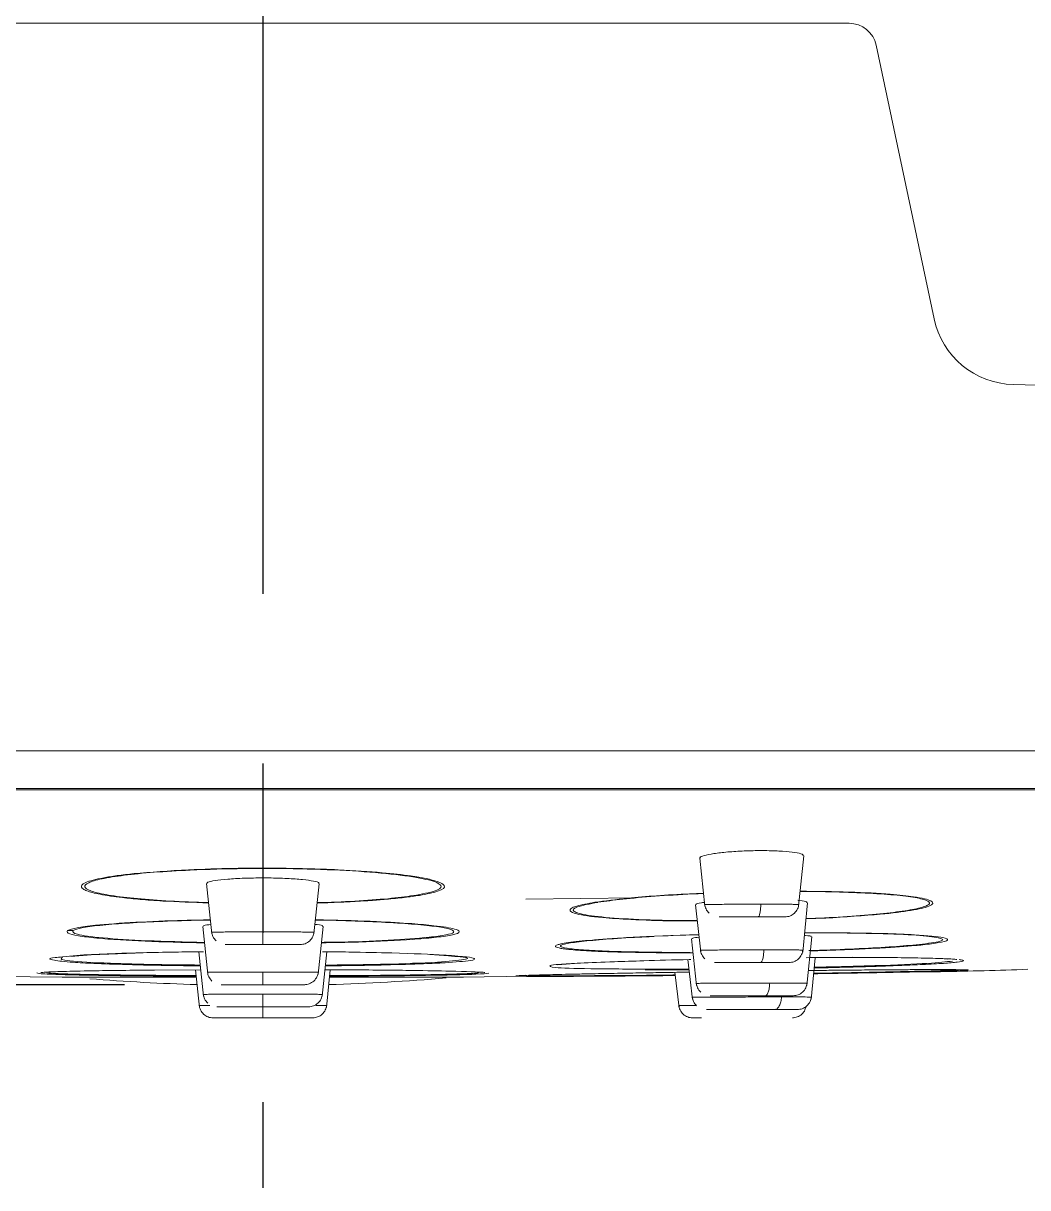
# Model space of a CAD drawing. Extents: x 2239 to 2659, y -1043 to -449.
# Drawn here: x 2490.21 to 2497.47, y -606.22 to -597.8 of the extents above; entities that cross this region are included whole.
import ezdxf

# ---------------------------------------------------------------- set-up
doc = ezdxf.new("R2010")
doc.units = 0
doc.header["$LTSCALE"] = 7
doc.header["$MEASUREMENT"] = 0
doc.linetypes.add('CENTER', pattern=[2, 1.25, -0.25, 0.25, -0.25])
doc.layers.get('0').update_dxf_attribs({"color": 2, "linetype": 'CONTINUOUS'})
doc.layers.add('CL', color=1, linetype='CENTER')
doc.layers.add('D', color=2, linetype='CONTINUOUS')

msp = doc.modelspace()

# ---------------------------------------------------------------- linework, layer by layer
at = {"color": 7, "linetype": 'Continuous', "lineweight": 15}
for p, q in [((2496.7973, -599.9367), (2496.379, -597.9595)), ((2491.9455, -603.0609), (2469.876, -603.0609)), ((2514.0149, -603.0609), (2491.9455, -603.0609)), ((2495.8184, -604.1837), (2495.8555, -603.8199)), ((2495.1034, -603.8371), (2495.141, -604.1837)), ((2491.5385, -604.0205), (2491.5767, -604.3839)), ((2492.3142, -604.3839), (2492.3524, -604.0207)), ((2493.8455, -604.1336), (2494.642, -604.1241)), ((2495.0728, -604.1742), (2495.1101, -604.5151)), ((2495.8474, -604.5151), (2495.8833, -604.1587)), ((2491.5105, -604.3292), (2491.5468, -604.6751)), ((2492.3442, -604.6751), (2492.3805, -604.3294)), ((2494.7189, -604.4038), (2494.8947, -604.3956)), ((2494.7388, -604.4042), (2494.772, -604.4026)), ((2494.842, -604.3994), (2494.9104, -604.3961)), ((2494.8947, -604.3956), (2495.0963, -604.3889)), ((2494.9104, -604.3961), (2495.0965, -604.3903)), ((2495.8775, -604.7566), (2495.9125, -604.4049)), ((2495.8905, -604.3767), (2495.8907, -604.3761)), ((2495.0431, -604.4193), (2495.0805, -604.7566)), ((2490.497, -604.5501), (2490.6513, -604.5361)), ((2490.5578, -604.5482), (2490.705, -604.5344)), ((2490.705, -604.5344), (2491.0224, -604.5224)), ((2491.4829, -604.5133), (2491.5168, -604.8351)), ((2492.3742, -604.8351), (2492.4081, -604.5132)), ((2493.1525, -604.5331), (2493.2865, -604.5435)), ((2495.018, -604.5695), (2495.0508, -604.857)), ((2495.872, -604.556), (2496.2455, -604.5543)), ((2495.8976, -604.5549), (2496.2104, -604.5528)), ((2495.9079, -604.857), (2495.9369, -604.5557)), ((2490.4753, -604.6563), (2490.4266, -604.6589)), ((2491.1621, -604.645), (2491.4966, -604.6429)), ((2491.4581, -604.6432), (2491.4868, -604.9161)), ((2492.4042, -604.9161), (2492.4329, -604.6431)), ((2493.4643, -604.6589), (2493.5015, -604.661)), ((2493.5041, -604.6645), (2493.4933, -604.6601)), ((2494.0769, -604.6086), (2494.1985, -604.5976)), ((2494.9232, -604.6616), (2494.9541, -604.9181)), ((2489.9721, -604.6911), (2490.4952, -604.6962)), ((2493.3801, -604.6961), (2493.8715, -604.6905)), ((2493.8547, -604.6834), (2493.845, -604.6831)), ((2495.8711, -604.9181), (2495.872, -604.9079))]:
    msp.add_line(p, q, dxfattribs=at)
at = {"color": 8, "linetype": 'Continuous', "lineweight": 15}
for p, q in [((2513.796, -603.3337), (2470.095, -603.3337)), ((2513.7679, -603.3423), (2470.1231, -603.3423)), ((2496.0141, -604.2699), (2495.8715, -604.2758)), ((2496.0043, -604.2681), (2495.8718, -604.2733)), ((2495.0257, -604.637), (2494.7449, -604.6386)), ((2490.4952, -604.6973), (2491.4638, -604.6973)), ((2492.4272, -604.6973), (2493.3958, -604.6973))]:
    msp.add_line(p, q, dxfattribs=at)
at = {"color": 7, "linetype": 'Continuous', "lineweight": 15}
for centre, radius, start, end in [((2496.1834, -598.0009), 0.2, 11.94418, 90), ((2497.3843, -599.8125), 0.6, 191.94418, 268.55247), ((2491.9455, -815.0441), 214.7003, 84.103541, 88.552467), ((2491.4363, -603.8099), 0.1139, 256.10666, 261.55788), ((2493.098, -603.6756), 0.4302, 264.45178, 267.40334), ((2494.3602, -603.7274), 0.4283, 267.90221, 270.86335), ((2496.0278, -604.1678), 0.103, 256.80445, 262.39106), ((2490.5421, -603.7736), 0.5853, 269.20339, 272.98779), ((2493.1941, -603.9505), 0.46, 264.09499, 268.52595), ((2494.906, -604.2941), 0.1021, 263.66831, 272.51483), ((2496.7026, -604.0246), 0.4395, 265.44882, 269.78357), ((2490.6644, -604.1069), 0.4294, 268.24722, 275.41683), ((2493.268, -604.1519), 0.4405, 262.03058, 269.28944), ((2491.9455, -588.8576), 15.9, 265.48896, 268.28411), ((2491.9455, -588.8576), 15.9, 271.71589, 274.78019), ((2493.352, -604.2361), 0.4434, 262.04363, 269.87513)]:
    msp.add_arc(centre, radius, start, end, dxfattribs=at)
for points, knots in [([(2496.1834, -597.8009), (2496.1696, -597.8009), (2496.1413, -597.8009), (2495.9055, -597.8009), (2495.5145, -597.8009), (2494.9634, -597.8009), (2494.3967, -597.8009), (2493.8983, -597.8009), (2493.3889, -597.8009), (2492.7363, -597.8009), (2491.9455, -597.8009), (2491.1546, -597.8009), (2490.3648, -597.8009), (2489.6052, -597.8009), (2488.9275, -597.8009), (2488.4673, -597.8009), (2488.176, -597.8009), (2487.9451, -597.8009), (2487.7495, -597.8009), (2487.7213, -597.8009), (2487.7076, -597.8009)], [0, 0, 0, 0, 0.058248, 0.119986, 0.18429, 0.249959, 0.315627, 0.347817, 0.380014, 0.441752, 0.5, 0.558249, 0.619986, 0.68429, 0.749959, 0.815628, 0.847817, 0.880014, 0.941752, 1, 1, 1, 1]), ([(2469.7873, -603.0609), (2469.8046, -603.0609), (2469.8398, -603.0609), (2470.1309, -603.0609), (2470.6135, -603.0609), (2471.3149, -603.0609), (2472.2345, -603.0609), (2473.3711, -603.0609), (2474.7149, -603.0609), (2476.2493, -603.0609), (2477.9512, -603.0609), (2479.7924, -603.0609), (2481.7406, -603.0609), (2483.7618, -603.0609), (2485.8217, -603.0609), (2487.8875, -603.0609), (2489.9294, -603.0609), (2491.9455, -603.0609), (2493.9616, -603.0609), (2496.0035, -603.0609), (2498.0693, -603.0609), (2500.1292, -603.0609), (2502.1504, -603.0609), (2504.0986, -603.0609), (2505.9397, -603.0609), (2507.6417, -603.0609), (2509.1761, -603.0609), (2510.5199, -603.0609), (2511.6565, -603.0609), (2512.5761, -603.0609), (2513.2775, -603.0609), (2513.7601, -603.0609), (2514.0512, -603.0609), (2514.0864, -603.0609), (2514.1037, -603.0609)], [0, 0, 0, 0, 0.028642, 0.058248, 0.088734, 0.119994, 0.151901, 0.184313, 0.217069, 0.25, 0.282931, 0.315687, 0.348099, 0.380006, 0.411266, 0.441752, 0.471358, 0.5, 0.528642, 0.558248, 0.588734, 0.619994, 0.651901, 0.684313, 0.717069, 0.75, 0.782931, 0.815687, 0.848099, 0.880006, 0.911266, 0.941752, 0.971358, 1, 1, 1, 1]), ([(2495.852, -603.8195), (2495.8512, -603.8155), (2495.8493, -603.8064), (2495.7955, -603.7944), (2495.707, -603.7853), (2495.6177, -603.782), (2495.5235, -603.7814), (2495.4244, -603.7834), (2495.3028, -603.791), (2495.1999, -603.8027), (2495.1313, -603.8171), (2495.0997, -603.8291), (2495.1062, -603.8353), (2495.1077, -603.8366)], [0, 0, 0, 0, 0.0858344, 0.1931059, 0.2999418, 0.4061855, 0.4392136, 0.5449607, 0.6506969, 0.7567323, 0.8633429, 0.970477, 1, 1, 1, 1]), ([(2491.409, -603.9204), (2491.5148, -603.9164), (2491.713, -603.9089), (2492.0875, -603.907), (2492.4688, -603.917), (2492.7997, -603.9389), (2493.0532, -603.9676), (2493.2097, -604), (2493.2734, -604.0385), (2493.2389, -604.0738), (2493.1275, -604.0957), (2493.0785, -604.1053)], [0, 0, 0, 0, 0.101751, 0.190417, 0.336025, 0.450593, 0.542657, 0.676773, 0.769434, 0.898517, 1, 1, 1, 1]), ([(2491.4196, -603.9225), (2491.5484, -603.9179), (2491.8056, -603.9086), (2492.2203, -603.9116), (2492.6026, -603.9269), (2492.9221, -603.9535), (2493.1443, -603.9887), (2493.2469, -604.0281), (2493.2297, -604.0685), (2493.1142, -604.092), (2493.0564, -604.1037)], [0, 0, 0, 0, 0.125144, 0.250038, 0.374995, 0.499906, 0.624904, 0.749949, 0.875022, 1, 1, 1, 1]), ([(2492.3471, -604.0202), (2492.3487, -604.0185), (2492.3546, -604.0124), (2492.3168, -604.0019), (2492.2379, -603.9906), (2492.123, -603.9825), (2492.0194, -603.9796), (2491.9143, -603.9789), (2491.8086, -603.9807), (2491.6868, -603.9874), (2491.5955, -603.9977), (2491.543, -604.0092), (2491.5433, -604.0169), (2491.5434, -604.02)], [0, 0, 0, 0, 0.039114, 0.146298, 0.253437, 0.360306, 0.466799, 0.499978, 0.606156, 0.712324, 0.818675, 0.925386, 1, 1, 1, 1]), ([(2495.1328, -604.1559), (2495.1269, -604.1566), (2495.0932, -604.1609), (2495.0719, -604.1673), (2495.0769, -604.1722), (2495.0783, -604.1736)], [0, 0, 0, 0, 0.133494, 0.753613, 1, 1, 1, 1]), ([(2495.8782, -604.1581), (2495.8782, -604.1558), (2495.8784, -604.1498), (2495.8505, -604.1437), (2495.8163, -604.1413), (2495.8126, -604.1411)], [0, 0, 0, 0, 0.368531, 0.932084, 1, 1, 1, 1]), ([(2495.1394, -604.1688), (2495.1415, -604.1808), (2495.1459, -604.2058), (2495.1628, -604.2248), (2495.1716, -604.2346)], [0, 0, 0, 0, 0.481971, 1, 1, 1, 1]), ([(2495.5448, -604.1696), (2495.5443, -604.1814), (2495.5434, -604.2058), (2495.5389, -604.2362), (2495.5327, -604.257), (2495.528, -604.2596), (2495.5257, -604.2609)], [0, 0, 0, 0, 0.241137, 0.499943, 0.758784, 1, 1, 1, 1]), ([(2495.7878, -604.2346), (2495.7773, -604.2424), (2495.7569, -604.2576), (2495.7316, -604.2598), (2495.7194, -604.2609)], [0, 0, 0, 0, 0.517965, 1, 1, 1, 1]), ([(2495.7878, -604.2346), (2495.7966, -604.2248), (2495.8134, -604.2058), (2495.8178, -604.1808), (2495.8199, -604.1688)], [0, 0, 0, 0, 0.518052, 1, 1, 1, 1]), ([(2491.5695, -604.3153), (2491.5495, -604.3177), (2491.5138, -604.3219), (2491.5152, -604.3266), (2491.5158, -604.3287)], [0, 0, 0, 0, 0.561395, 1, 1, 1, 1]), ([(2492.3749, -604.3288), (2492.3764, -604.3277), (2492.3821, -604.3237), (2492.3611, -604.3189), (2492.3267, -604.316), (2492.3214, -604.3156)], [0, 0, 0, 0, 0.23378, 0.883489, 1, 1, 1, 1]), ([(2495.2436, -604.2609), (2495.2436, -604.2609), (2495.2434, -604.2609), (2495.2768, -604.2609), (2495.3412, -604.2609), (2495.4314, -604.2609), (2495.4943, -604.2609), (2495.5257, -604.2609)], [0, 0, 0, 0, 0.005911, 0.254796, 0.503523, 0.752641, 1, 1, 1, 1]), ([(2495.5257, -604.2609), (2495.5558, -604.2609), (2495.6161, -604.2609), (2495.6837, -604.2609), (2495.7232, -604.2609), (2495.7183, -604.2609), (2495.7158, -604.2609)], [0, 0, 0, 0, 0.248602, 0.499297, 0.749573, 1, 1, 1, 1]), ([(2491.5752, -604.3688), (2491.5773, -604.3808), (2491.5817, -604.4058), (2491.5985, -604.4248), (2491.6073, -604.4346)], [0, 0, 0, 0, 0.481971, 1, 1, 1, 1]), ([(2491.9455, -604.3696), (2491.9455, -604.3814), (2491.9455, -604.4058), (2491.9455, -604.4362), (2491.9455, -604.457), (2491.9455, -604.4596), (2491.9455, -604.4609)], [0, 0, 0, 0, 0.241279, 0.500066, 0.758802, 1, 1, 1, 1]), ([(2492.2837, -604.4346), (2492.2924, -604.4248), (2492.3093, -604.4058), (2492.3137, -604.3808), (2492.3158, -604.3688)], [0, 0, 0, 0, 0.518029, 1, 1, 1, 1]), ([(2495.0984, -604.4078), (2495.0796, -604.4099), (2495.0459, -604.4136), (2495.0478, -604.4172), (2495.0486, -604.4187)], [0, 0, 0, 0, 0.55805, 1, 1, 1, 1]), ([(2495.9067, -604.405), (2495.9082, -604.404), (2495.9134, -604.4007), (2495.8939, -604.3973), (2495.8621, -604.3957), (2495.8594, -604.3956)], [0, 0, 0, 0, 0.256205, 0.937166, 1, 1, 1, 1]), ([(2495.8613, -604.3767), (2495.9724, -604.376), (2496.086, -604.3753), (2496.1733, -604.3774), (2496.1754, -604.3775)], [0, 0, 0, 0, 0.976725, 1, 1, 1, 1]), ([(2495.8614, -604.3762), (2495.9354, -604.3755), (2496.0563, -604.3743), (2496.1528, -604.3763), (2496.1903, -604.3771)], [0, 0, 0, 0, 0.612711, 1, 1, 1, 1]), ([(2491.6754, -604.4609), (2491.6752, -604.4609), (2491.6681, -604.4609), (2491.6921, -604.4609), (2491.7486, -604.4609), (2491.8398, -604.4609), (2491.9103, -604.4609), (2491.9455, -604.4609)], [0, 0, 0, 0, 0.005925, 0.254848, 0.503619, 0.752764, 1, 1, 1, 1]), ([(2491.9455, -604.4609), (2491.9806, -604.4609), (2492.0511, -604.4609), (2492.1424, -604.4609), (2492.1986, -604.4609), (2492.2231, -604.4609), (2492.2161, -604.4609), (2492.2161, -604.4609)], [0, 0, 0, 0, 0.248388, 0.498989, 0.749167, 0.999503, 1, 1, 1, 1]), ([(2492.2837, -604.4346), (2492.2731, -604.4425), (2492.2528, -604.4576), (2492.2275, -604.4598), (2492.2153, -604.4609)], [0, 0, 0, 0, 0.5179646, 1, 1, 1, 1]), ([(2490.6513, -604.5361), (2490.7236, -604.5326), (2490.8998, -604.5241), (2491.209, -604.516), (2491.446, -604.5137), (2491.5157, -604.513)], [0, 0, 0, 0, 0.329689, 0.802936, 1, 1, 1, 1]), ([(2492.3754, -604.5128), (2492.4402, -604.5134), (2492.6212, -604.5153), (2492.9416, -604.5227), (2493.2263, -604.5333), (2493.3248, -604.5424), (2493.3549, -604.5452)], [0, 0, 0, 0, 0.145751, 0.406735, 0.818528, 1, 1, 1, 1]), ([(2494.0195, -604.6124), (2494.0362, -604.6097), (2494.0694, -604.6042), (2494.247, -604.5948), (2494.4541, -604.5859), (2494.7231, -604.5772), (2494.912, -604.5714), (2495.035, -604.5691), (2495.0389, -604.569)], [0, 0, 0, 0, 0.189558, 0.375928, 0.601246, 0.76549, 0.99274, 1, 1, 1, 1]), ([(2495.1084, -604.4988), (2495.1105, -604.5108), (2495.1148, -604.5358), (2495.1317, -604.5548), (2495.1405, -604.5646)], [0, 0, 0, 0, 0.481971, 1, 1, 1, 1]), ([(2495.5667, -604.4996), (2495.5661, -604.5114), (2495.565, -604.5358), (2495.5594, -604.5662), (2495.5517, -604.587), (2495.5459, -604.5896), (2495.543, -604.5909)], [0, 0, 0, 0, 0.241139, 0.49994, 0.758772, 1, 1, 1, 1]), ([(2495.8169, -604.5646), (2495.8063, -604.5725), (2495.7859, -604.5876), (2495.7607, -604.5898), (2495.7485, -604.5909)], [0, 0, 0, 0, 0.518045, 1, 1, 1, 1]), ([(2495.8169, -604.5646), (2495.8256, -604.5548), (2495.8425, -604.5358), (2495.8469, -604.5108), (2495.849, -604.4988)], [0, 0, 0, 0, 0.518029, 1, 1, 1, 1]), ([(2496.2455, -604.5543), (2496.2396, -604.5545), (2496.2279, -604.5551), (2496.2162, -604.5536), (2496.2104, -604.5528)], [0, 0, 0, 0, 0.500016, 1, 1, 1, 1]), ([(2496.2455, -604.5543), (2496.296, -604.5543), (2496.3977, -604.5545), (2496.5261, -604.5554), (2496.6359, -604.5568), (2496.7279, -604.5585), (2496.809, -604.5606), (2496.8772, -604.5631), (2496.9301, -604.5657), (2496.9516, -604.5676), (2496.9611, -604.5685)], [0, 0, 0, 0, 0.146195, 0.294271, 0.415027, 0.53609, 0.659769, 0.782218, 0.904211, 1, 1, 1, 1]), ([(2496.6716, -604.5576), (2496.7767, -604.5598), (2496.8854, -604.5621), (2496.8951, -604.5664), (2496.8954, -604.5666)], [0, 0, 0, 0, 0.966771, 1, 1, 1, 1]), ([(2490.3398, -604.6635), (2490.3488, -604.6624), (2490.3712, -604.6595), (2490.4982, -604.655), (2490.7385, -604.6495), (2491.0012, -604.6467), (2491.1621, -604.645)], [0, 0, 0, 0, 0.152577, 0.377252, 0.618868, 1, 1, 1, 1]), ([(2490.3977, -604.6601), (2490.3978, -604.6601), (2490.399, -604.6593), (2490.4166, -604.6586), (2490.4322, -604.6579)], [0, 0, 0, 0, 0.109071, 1, 1, 1, 1]), ([(2491.5451, -604.6588), (2491.5472, -604.6708), (2491.5516, -604.6958), (2491.5685, -604.7148), (2491.5772, -604.7246)], [0, 0, 0, 0, 0.481971, 1, 1, 1, 1]), ([(2491.9455, -604.6596), (2491.9455, -604.6714), (2491.9455, -604.6958), (2491.9455, -604.7262), (2491.9455, -604.747), (2491.9455, -604.7496), (2491.9455, -604.7509)], [0, 0, 0, 0, 0.241138, 0.499943, 0.758774, 1, 1, 1, 1]), ([(2492.3137, -604.7246), (2492.3225, -604.7148), (2492.3394, -604.6958), (2492.3438, -604.6708), (2492.3459, -604.6588)], [0, 0, 0, 0, 0.518029, 1, 1, 1, 1]), ([(2492.3944, -604.6429), (2492.4618, -604.6432), (2492.6939, -604.6442), (2493.0172, -604.6476), (2493.3512, -604.6536), (2493.5307, -604.6592), (2493.5478, -604.6628), (2493.5509, -604.6635)], [0, 0, 0, 0, 0.112268, 0.386537, 0.606483, 0.930285, 1, 1, 1, 1]), ([(2493.7794, -604.6885), (2493.7768, -604.6883), (2493.7681, -604.6877), (2493.7848, -604.6862), (2493.8226, -604.6844), (2493.8765, -604.6825), (2493.9435, -604.6805), (2494.0184, -604.6786), (2494.1067, -604.6765), (2494.2086, -604.6743), (2494.3407, -604.6716), (2494.5003, -604.6687), (2494.6775, -604.6656), (2494.8499, -604.6627), (2494.9675, -604.6609), (2495.0284, -604.66)], [0, 0, 0, 0, 0.042788, 0.140768, 0.220676, 0.304897, 0.370856, 0.439942, 0.506987, 0.576449, 0.648963, 0.750504, 0.84119, 0.91789, 1, 1, 1, 1]), ([(2494.7449, -604.6386), (2494.7391, -604.64), (2494.7275, -604.6429), (2494.7158, -604.6437), (2494.71, -604.6441)], [0, 0, 0, 0, 0.499974, 1, 1, 1, 1]), ([(2495.2112, -604.5909), (2495.2099, -604.5909), (2495.2071, -604.5909), (2495.2555, -604.5909), (2495.3347, -604.5909), (2495.4373, -604.5909), (2495.5079, -604.5909), (2495.543, -604.5909)], [0, 0, 0, 0, 0.200289, 0.400546, 0.600671, 0.801106, 1, 1, 1, 1]), ([(2495.543, -604.5909), (2495.5761, -604.5909), (2495.6425, -604.5909), (2495.7176, -604.5909), (2495.7366, -604.5909), (2495.7461, -604.5909)], [0, 0, 0, 0, 0.33155, 0.66606, 1, 1, 1, 1]), ([(2495.8953, -604.6486), (2495.937, -604.6481), (2496.0235, -604.6472), (2496.1494, -604.646), (2496.2932, -604.6446), (2496.4515, -604.6434), (2496.6008, -604.6424), (2496.7293, -604.6419), (2496.8354, -604.6417), (2496.9507, -604.642), (2497.02, -604.643), (2497.0469, -604.6444), (2497.0439, -604.6451), (2497.0431, -604.6453)], [0, 0, 0, 0, 0.063319, 0.131177, 0.199481, 0.30048, 0.409948, 0.492555, 0.58895, 0.687824, 0.8669, 0.960823, 1, 1, 1, 1]), ([(2496.7627, -604.6561), (2496.7569, -604.6563), (2496.7116, -604.6575), (2496.6122, -604.6597), (2496.4721, -604.6625), (2496.3348, -604.6652), (2496.1937, -604.6676), (2496.0582, -604.6699), (2495.9672, -604.6713), (2495.9257, -604.672)], [0, 0, 0, 0, 0.031746, 0.248568, 0.413902, 0.577162, 0.729673, 0.876722, 1, 1, 1, 1]), ([(2496.6201, -604.6594), (2496.695, -604.6587), (2496.9797, -604.6561), (2497.2643, -604.6468), (2497.4741, -604.6399)], [0, 0, 0, 0, 0.263093, 1, 1, 1, 1]), ([(2492.3137, -604.7246), (2492.3032, -604.7324), (2492.2828, -604.7476), (2492.2576, -604.7498), (2492.2454, -604.7509)], [0, 0, 0, 0, 0.517936, 1, 1, 1, 1]), ([(2492.7755, -604.6876), (2492.7307, -604.6881), (2492.6257, -604.6892), (2492.5, -604.6897), (2492.428, -604.69)], [0, 0, 0, 0, 0.4269832, 1, 1, 1, 1]), ([(2494.926, -604.6848), (2494.9011, -604.6851), (2494.8364, -604.6858), (2494.7438, -604.6867), (2494.6482, -604.6875), (2494.5642, -604.6882), (2494.4725, -604.6889), (2494.3751, -604.6896), (2494.2745, -604.6902), (2494.1735, -604.6907), (2494.0906, -604.691), (2494.0467, -604.691), (2494.0327, -604.6911)], [0, 0, 0, 0, 0.068004, 0.176683, 0.262106, 0.345886, 0.428444, 0.546805, 0.662704, 0.778169, 0.929658, 1, 1, 1, 1]), ([(2494.1819, -604.6906), (2494.1942, -604.6906), (2494.2549, -604.6904), (2494.3685, -604.6897), (2494.5516, -604.6884), (2494.7302, -604.6868), (2494.8748, -604.6853), (2494.926, -604.6848)], [0, 0, 0, 0, 0.065589, 0.3245146, 0.4975643, 0.82237, 1, 1, 1, 1]), ([(2495.0786, -604.7388), (2495.0807, -604.7508), (2495.085, -604.7758), (2495.1019, -604.7948), (2495.1107, -604.8046)], [0, 0, 0, 0, 0.482131, 1, 1, 1, 1]), ([(2495.6091, -604.7396), (2495.6083, -604.7514), (2495.6068, -604.7758), (2495.5991, -604.8062), (2495.5886, -604.827), (2495.5806, -604.8296), (2495.5767, -604.8309)], [0, 0, 0, 0, 0.2412773, 0.500061, 0.7587859, 1, 1, 1, 1]), ([(2495.8472, -604.8046), (2495.8559, -604.7948), (2495.8728, -604.7758), (2495.8772, -604.7508), (2495.8793, -604.7388)], [0, 0, 0, 0, 0.517869, 1, 1, 1, 1]), ([(2491.5151, -604.8188), (2491.5172, -604.8308), (2491.5215, -604.8558), (2491.5384, -604.8748), (2491.5472, -604.8846)], [0, 0, 0, 0, 0.481971, 1, 1, 1, 1]), ([(2491.6454, -604.7509), (2491.6452, -604.7509), (2491.6372, -604.7509), (2491.664, -604.7509), (2491.7267, -604.7509), (2491.8281, -604.7509), (2491.9065, -604.7509), (2491.9455, -604.7509)], [0, 0, 0, 0, 0.005938, 0.254892, 0.503678, 0.752869, 1, 1, 1, 1]), ([(2491.9455, -604.7509), (2491.9845, -604.7509), (2492.0629, -604.7509), (2492.1643, -604.7509), (2492.2267, -604.7509), (2492.2539, -604.7509), (2492.2461, -604.7509), (2492.2461, -604.7509)], [0, 0, 0, 0, 0.2483264, 0.498968, 0.7491836, 0.9995529, 1, 1, 1, 1]), ([(2491.9455, -604.8196), (2491.9455, -604.8314), (2491.9455, -604.8558), (2491.9455, -604.8862), (2491.9455, -604.907), (2491.9455, -604.9096), (2491.9455, -604.9109)], [0, 0, 0, 0, 0.241142, 0.499949, 0.75878, 1, 1, 1, 1]), ([(2492.3438, -604.8846), (2492.3525, -604.8748), (2492.3694, -604.8558), (2492.3738, -604.8308), (2492.3759, -604.8188)], [0, 0, 0, 0, 0.518029, 1, 1, 1, 1]), ([(2495.8472, -604.8046), (2495.8366, -604.8125), (2495.8163, -604.8276), (2495.791, -604.8298), (2495.7788, -604.8309)], [0, 0, 0, 0, 0.517965, 1, 1, 1, 1]), ([(2491.485, -604.8988), (2491.4871, -604.9108), (2491.4915, -604.9358), (2491.5084, -604.9548), (2491.5171, -604.9646)], [0, 0, 0, 0, 0.482131, 1, 1, 1, 1]), ([(2491.6154, -604.9109), (2491.6152, -604.9109), (2491.6064, -604.9109), (2491.6359, -604.9109), (2491.7048, -604.9109), (2491.8163, -604.9109), (2491.9026, -604.9109), (2491.9455, -604.9109)], [0, 0, 0, 0, 0.005946, 0.254921, 0.503734, 0.752955, 1, 1, 1, 1]), ([(2491.9455, -604.8996), (2491.9455, -604.9114), (2491.9455, -604.9358), (2491.9455, -604.9662), (2491.9455, -604.987), (2491.9455, -604.9896), (2491.9455, -604.9909)], [0, 0, 0, 0, 0.2412832, 0.5000685, 0.7587959, 1, 1, 1, 1]), ([(2491.9455, -604.9109), (2491.9884, -604.9109), (2492.0746, -604.9109), (2492.1862, -604.9109), (2492.2548, -604.9109), (2492.2848, -604.9109), (2492.2762, -604.9109), (2492.2762, -604.9109)], [0, 0, 0, 0, 0.248276, 0.498961, 0.749206, 0.999596, 1, 1, 1, 1]), ([(2492.3438, -604.8846), (2492.3332, -604.8924), (2492.3129, -604.9076), (2492.2876, -604.9098), (2492.2754, -604.9109)], [0, 0, 0, 0, 0.518005, 1, 1, 1, 1]), ([(2492.3063, -604.9909), (2492.3183, -604.9896), (2492.3432, -604.987), (2492.3757, -604.9659), (2492.3992, -604.9352), (2492.4038, -604.9106), (2492.406, -604.8988)], [0, 0, 0, 0, 0.241401, 0.500426, 0.759172, 1, 1, 1, 1]), ([(2494.9518, -604.8988), (2494.9539, -604.9108), (2494.9583, -604.9358), (2494.9752, -604.9548), (2494.9839, -604.9646)], [0, 0, 0, 0, 0.482121, 1, 1, 1, 1]), ([(2495.0488, -604.8388), (2495.0509, -604.8508), (2495.0553, -604.8758), (2495.0722, -604.8948), (2495.0809, -604.9046)], [0, 0, 0, 0, 0.4819711, 1, 1, 1, 1]), ([(2495.1789, -604.8309), (2495.1809, -604.8309), (2495.1851, -604.8309), (2495.2486, -604.8309), (2495.3436, -604.8309), (2495.4611, -604.8309), (2495.5383, -604.8309), (2495.5767, -604.8309)], [0, 0, 0, 0, 0.200306, 0.400585, 0.600726, 0.801192, 1, 1, 1, 1]), ([(2495.5767, -604.8309), (2495.6124, -604.8309), (2495.6842, -604.8309), (2495.753, -604.8309), (2495.7846, -604.8309), (2495.7777, -604.8309), (2495.7768, -604.8309)], [0, 0, 0, 0, 0.316795, 0.636537, 0.95573, 1, 1, 1, 1]), ([(2495.6944, -604.8396), (2495.6933, -604.8514), (2495.6909, -604.8758), (2495.6791, -604.9062), (2495.6629, -604.927), (2495.6506, -604.9296), (2495.6446, -604.9309)], [0, 0, 0, 0, 0.241152, 0.499956, 0.758806, 1, 1, 1, 1]), ([(2495.8775, -604.9046), (2495.867, -604.9124), (2495.8466, -604.9276), (2495.8213, -604.9298), (2495.8092, -604.9309)], [0, 0, 0, 0, 0.5179317, 1, 1, 1, 1]), ([(2495.8775, -604.9046), (2495.8863, -604.8948), (2495.9032, -604.8758), (2495.9075, -604.8508), (2495.9096, -604.8388)], [0, 0, 0, 0, 0.5180289, 1, 1, 1, 1]), ([(2491.517, -604.9644), (2491.5274, -604.9722), (2491.5475, -604.9874), (2491.5726, -604.9897), (2491.5847, -604.9909)], [0, 0, 0, 0, 0.515993, 1, 1, 1, 1]), ([(2491.5854, -604.9909), (2491.5851, -604.9909), (2491.5756, -604.9909), (2491.6077, -604.9909), (2491.6832, -604.9909), (2491.8048, -604.9909), (2491.8988, -604.9909), (2491.9455, -604.9909)], [0, 0, 0, 0, 0.005967, 0.255372, 0.504321, 0.753488, 1, 1, 1, 1]), ([(2491.9455, -604.9909), (2491.9922, -604.9909), (2492.0862, -604.9909), (2492.2078, -604.9909), (2492.2834, -604.9909), (2492.3148, -604.9909), (2492.3063, -604.9909), (2492.3063, -604.9909)], [0, 0, 0, 0, 0.248116, 0.498735, 0.7491, 0.999883, 1, 1, 1, 1]), ([(2494.9838, -604.9644), (2494.9942, -604.9722), (2495.0143, -604.9874), (2495.0393, -604.9897), (2495.0515, -604.9909)], [0, 0, 0, 0, 0.515993, 1, 1, 1, 1]), ([(2495.0548, -604.9909), (2495.0529, -604.9909), (2495.0494, -604.9909), (2495.0947, -604.9909), (2495.1153, -604.9909)], [0, 0, 0, 0, 0.546988, 1, 1, 1, 1]), ([(2495.1513, -604.9309), (2495.1619, -604.9309), (2495.183, -604.9309), (2495.2736, -604.9309), (2495.3914, -604.9309), (2495.5251, -604.9309), (2495.6049, -604.9309), (2495.6446, -604.9309)], [0, 0, 0, 0, 0.200317, 0.400613, 0.600773, 0.801256, 1, 1, 1, 1]), ([(2495.6446, -604.9309), (2495.6792, -604.9309), (2495.7486, -604.9309), (2495.8089, -604.9309), (2495.8077, -604.9309), (2495.8071, -604.9309)], [0, 0, 0, 0, 0.3313978, 0.6659854, 1, 1, 1, 1]), ([(2495.7732, -604.9909), (2495.7852, -604.9896), (2495.8102, -604.987), (2495.8423, -604.9658), (2495.8628, -604.941), (2495.8666, -604.9232), (2495.8677, -604.918)], [0, 0, 0, 0, 0.2788845, 0.5781291, 0.877025, 1, 1, 1, 1])]:
    msp.add_open_spline(points, degree=3, knots=knots, dxfattribs=at)
at = {"color": 8, "linetype": 'Continuous', "lineweight": 15}
for points, knots in [([(2491.5532, -604.1599), (2491.4389, -604.156), (2491.2586, -604.1497), (2491.0608, -604.1348), (2490.9356, -604.1225), (2490.8407, -604.1101), (2490.7685, -604.098), (2490.712, -604.0854), (2490.6706, -604.0724), (2490.6351, -604.0546), (2490.628, -604.0344), (2490.6688, -604.0069), (2490.7569, -603.9832), (2490.8909, -603.9623), (2491.0741, -603.9402), (2491.2692, -603.9287), (2491.409, -603.9204)], [0, 0, 0, 0, 0.114453, 0.180698, 0.238721, 0.285856, 0.333254, 0.377403, 0.421751, 0.466782, 0.554757, 0.616246, 0.733108, 0.789868, 0.849461, 1, 1, 1, 1]), ([(2491.5529, -604.1571), (2491.5282, -604.1566), (2491.4052, -604.1539), (2491.2069, -604.1427), (2490.9767, -604.1243), (2490.8017, -604.1006), (2490.6901, -604.0734), (2490.6468, -604.0441), (2490.6744, -604.0142), (2490.7728, -603.9853), (2490.9348, -603.9593), (2491.1511, -603.9371), (2491.3301, -603.9274), (2491.4196, -603.9225)], [0, 0, 0, 0, 0.024488, 0.1220302, 0.2196023, 0.3171545, 0.4147576, 0.5123882, 0.6099899, 0.7075473, 0.8050269, 0.9024937, 1, 1, 1, 1]), ([(2493.0785, -604.1053), (2493.0433, -604.1105), (2492.9731, -604.1208), (2492.8495, -604.133), (2492.7171, -604.1432), (2492.569, -604.1519), (2492.4379, -604.1577), (2492.3552, -604.16), (2492.3377, -604.1605)], [0, 0, 0, 0, 0.201453, 0.401662, 0.552313, 0.733415, 0.943532, 1, 1, 1, 1]), ([(2493.0564, -604.1037), (2492.9998, -604.1117), (2492.8866, -604.1277), (2492.6456, -604.145), (2492.4579, -604.1552), (2492.3486, -604.1573), (2492.338, -604.1575)], [0, 0, 0, 0, 0.321852, 0.643745, 0.965616, 1, 1, 1, 1]), ([(2495.0855, -604.2898), (2495.0301, -604.29), (2494.8504, -604.2904), (2494.6151, -604.2814), (2494.3626, -604.265), (2494.2102, -604.2429), (2494.1503, -604.2141), (2494.1858, -604.185), (2494.2959, -604.1645), (2494.3445, -604.1554)], [0, 0, 0, 0, 0.0718494, 0.2333394, 0.3625446, 0.5509216, 0.6793396, 0.858292, 1, 1, 1, 1]), ([(2495.0853, -604.288), (2494.9985, -604.2874), (2494.7827, -604.2861), (2494.5023, -604.2729), (2494.2782, -604.2509), (2494.1762, -604.222), (2494.1934, -604.1889), (2494.3089, -604.1667), (2494.3667, -604.1556)], [0, 0, 0, 0, 0.118564, 0.2947747, 0.471058, 0.6473768, 0.8237543, 1, 1, 1, 1]), ([(2494.3445, -604.1554), (2494.4201, -604.1454), (2494.5969, -604.122), (2494.8918, -604.0988), (2495.0972, -604.092), (2495.1309, -604.0909)], [0, 0, 0, 0, 0.384044, 0.898756, 1, 1, 1, 1]), ([(2494.3667, -604.1556), (2494.4233, -604.1477), (2494.5365, -604.1318), (2494.7765, -604.1114), (2494.9794, -604.0978), (2495.1047, -604.0931), (2495.1311, -604.0921)], [0, 0, 0, 0, 0.30614, 0.612358, 0.918569, 1, 1, 1, 1]), ([(2495.8292, -604.0779), (2495.8673, -604.0779), (2496.0039, -604.0777), (2496.2152, -604.0839), (2496.4455, -604.0957), (2496.6212, -604.1131), (2496.7327, -604.1342), (2496.7763, -604.158), (2496.7493, -604.183), (2496.651, -604.2079), (2496.4889, -604.2312), (2496.2727, -604.2521), (2496.0938, -604.2628), (2496.0043, -604.2681)], [0, 0, 0, 0, 0.037196, 0.133441, 0.229711, 0.325949, 0.422245, 0.518586, 0.614907, 0.711204, 0.807453, 0.903709, 1, 1, 1, 1]), ([(2495.8294, -604.0756), (2495.9512, -604.0769), (2496.198, -604.0793), (2496.4725, -604.0946), (2496.6812, -604.1165), (2496.8026, -604.1462), (2496.788, -604.1815), (2496.6439, -604.2146), (2496.4008, -604.2455), (2496.1536, -604.2611), (2496.0141, -604.2699)], [0, 0, 0, 0, 0.120357, 0.244027, 0.338644, 0.471486, 0.619643, 0.735531, 0.8507, 1, 1, 1, 1]), ([(2495.5448, -604.1696), (2495.512, -604.1696), (2495.4416, -604.1697), (2495.3499, -604.1698), (2495.2762, -604.17), (2495.2204, -604.1704), (2495.1741, -604.1708), (2495.1441, -604.1713), (2495.1422, -604.1715), (2495.1414, -604.1717)], [0, 0, 0, 0, 0.1643505, 0.3527757, 0.4655789, 0.5905412, 0.7276658, 0.8769534, 1, 1, 1, 1]), ([(2495.8181, -604.171), (2495.8186, -604.1709), (2495.8215, -604.1708), (2495.8087, -604.1705), (2495.782, -604.1701), (2495.7314, -604.1698), (2495.6532, -604.1696), (2495.579, -604.1696), (2495.5448, -604.1696)], [0, 0, 0, 0, 0.036654, 0.203243, 0.360258, 0.507696, 0.772767, 1, 1, 1, 1]), ([(2490.534, -604.3589), (2490.5519, -604.3523), (2490.5873, -604.3393), (2490.7455, -604.3185), (2491.0039, -604.2995), (2491.3057, -604.2869), (2491.5012, -604.2832), (2491.566, -604.2819)], [0, 0, 0, 0, 0.190204, 0.376153, 0.639379, 0.880517, 1, 1, 1, 1]), ([(2490.5727, -604.3582), (2490.5897, -604.3519), (2490.6237, -604.3393), (2490.7591, -604.3217), (2490.9449, -604.3062), (2491.1846, -604.2939), (2491.3975, -604.2863), (2491.5317, -604.2843), (2491.5662, -604.2838)], [0, 0, 0, 0, 0.187086, 0.373988, 0.560976, 0.747975, 0.935145, 1, 1, 1, 1]), ([(2492.3248, -604.2834), (2492.3384, -604.2836), (2492.4523, -604.285), (2492.6494, -604.2916), (2492.8981, -604.3032), (2493.0977, -604.3182), (2493.2417, -604.3354), (2493.3217, -604.3541), (2493.333, -604.3731), (2493.2812, -604.3916), (2493.1916, -604.4026), (2493.1468, -604.4081)], [0, 0, 0, 0, 0.016669, 0.139582, 0.262423, 0.385291, 0.508212, 0.631151, 0.754157, 0.877122, 1, 1, 1, 1]), ([(2492.325, -604.282), (2492.3449, -604.2822), (2492.5058, -604.2838), (2492.7529, -604.2934), (2493.016, -604.3082), (2493.2154, -604.3265), (2493.3356, -604.346), (2493.3788, -604.3694), (2493.3365, -604.391), (2493.2282, -604.4046), (2493.1823, -604.4104)], [0, 0, 0, 0, 0.023539, 0.189596, 0.324064, 0.432221, 0.59402, 0.707361, 0.87585, 1, 1, 1, 1]), ([(2491.523, -604.4484), (2491.4466, -604.4471), (2491.2173, -604.443), (2490.9505, -604.4304), (2490.7314, -604.4139), (2490.6012, -604.3976), (2490.5229, -604.3789), (2490.5303, -604.3656), (2490.534, -604.3589)], [0, 0, 0, 0, 0.122929, 0.368796, 0.513057, 0.668839, 0.831618, 1, 1, 1, 1]), ([(2491.5227, -604.4455), (2491.3795, -604.4419), (2491.0915, -604.4346), (2490.7702, -604.4136), (2490.5717, -604.3874), (2490.5723, -604.3679), (2490.5727, -604.3582)], [0, 0, 0, 0, 0.247476, 0.4980114, 0.7488251, 1, 1, 1, 1]), ([(2491.9455, -604.3696), (2491.9068, -604.3696), (2491.8231, -604.3696), (2491.7254, -604.3698), (2491.6566, -604.3701), (2491.6121, -604.3705), (2491.5838, -604.3708), (2491.5726, -604.3713), (2491.5754, -604.3713), (2491.5754, -604.3713)], [0, 0, 0, 0, 0.199342, 0.431877, 0.561222, 0.69897, 0.845119, 0.999677, 1, 1, 1, 1]), ([(2492.3155, -604.3713), (2492.3156, -604.3713), (2492.3197, -604.3713), (2492.3066, -604.3708), (2492.279, -604.3705), (2492.2343, -604.3701), (2492.1655, -604.3698), (2492.0678, -604.3696), (2491.9841, -604.3696), (2491.9455, -604.3696)], [0, 0, 0, 0, 0.000296, 0.154968, 0.3012, 0.438998, 0.568368, 0.800848, 1, 1, 1, 1]), ([(2493.1468, -604.4081), (2493.0558, -604.4156), (2492.8736, -604.4308), (2492.5774, -604.4428), (2492.3959, -604.4447), (2492.3684, -604.445)], [0, 0, 0, 0, 0.458697, 0.917897, 1, 1, 1, 1]), ([(2495.0543, -604.5205), (2495.0342, -604.5205), (2494.9417, -604.5209), (2494.7833, -604.5197), (2494.5955, -604.517), (2494.4336, -604.5127), (2494.3119, -604.5076), (2494.2202, -604.5019), (2494.1584, -604.4965), (2494.1142, -604.4911), (2494.0848, -604.4858), (2494.0661, -604.4802), (2494.058, -604.4745), (2494.0607, -604.4685), (2494.0739, -604.4624), (2494.1134, -604.4521), (2494.1947, -604.4404), (2494.3268, -604.4279), (2494.4562, -604.4182), (2494.5852, -604.4098), (2494.6856, -604.4053), (2494.7189, -604.4038)], [0, 0, 0, 0, 0.01942, 0.089256, 0.162955, 0.228596, 0.293818, 0.343656, 0.394045, 0.433294, 0.473, 0.511216, 0.549618, 0.588482, 0.626323, 0.664476, 0.778611, 0.835127, 0.893445, 0.9647, 1, 1, 1, 1]), ([(2495.0345, -604.5174), (2495.0158, -604.5175), (2494.892, -604.5181), (2494.6871, -604.5155), (2494.44, -604.5098), (2494.2517, -604.5003), (2494.1325, -604.4881), (2494.0854, -604.4735), (2494.1137, -604.4575), (2494.219, -604.4405), (2494.3937, -604.4242), (2494.5723, -604.4117), (2494.7027, -604.4058), (2494.7388, -604.4042)], [0, 0, 0, 0, 0.018697, 0.123302, 0.227924, 0.332468, 0.437083, 0.541768, 0.646389, 0.750964, 0.855455, 0.960009, 1, 1, 1, 1]), ([(2496.1754, -604.3775), (2496.2923, -604.3796), (2496.5284, -604.384), (2496.7627, -604.3991), (2496.8738, -604.4184), (2496.8548, -604.4407), (2496.7301, -604.4554), (2496.6677, -604.4627)], [0, 0, 0, 0, 0.196979, 0.397701, 0.598467, 0.799349, 1, 1, 1, 1]), ([(2496.1903, -604.3771), (2496.2734, -604.3781), (2496.4568, -604.3804), (2496.7039, -604.3915), (2496.8729, -604.4079), (2496.9106, -604.4289), (2496.8505, -604.4474), (2496.7443, -604.4593), (2496.7009, -604.4641)], [0, 0, 0, 0, 0.129221, 0.285087, 0.518966, 0.683748, 0.870914, 1, 1, 1, 1]), ([(2493.1823, -604.4104), (2493.1321, -604.415), (2492.9908, -604.4279), (2492.7094, -604.4419), (2492.4591, -604.4466), (2492.368, -604.4483)], [0, 0, 0, 0, 0.259614, 0.730567, 1, 1, 1, 1]), ([(2496.6677, -604.4627), (2496.6069, -604.4681), (2496.4854, -604.4788), (2496.2272, -604.4923), (2496.0245, -604.5011), (2495.9059, -604.5041), (2495.8931, -604.5044)], [0, 0, 0, 0, 0.320286, 0.640745, 0.961232, 1, 1, 1, 1]), ([(2496.7009, -604.4641), (2496.6662, -604.4673), (2496.5972, -604.4735), (2496.4862, -604.4811), (2496.3861, -604.487), (2496.2917, -604.4919), (2496.1822, -604.497), (2496.0555, -604.5019), (2495.9618, -604.5053), (2495.9093, -604.5068), (2495.9024, -604.507)], [0, 0, 0, 0, 0.184463, 0.366065, 0.469253, 0.571964, 0.70815, 0.843309, 0.979389, 1, 1, 1, 1]), ([(2491.4936, -604.6149), (2491.4279, -604.6143), (2491.2342, -604.6124), (2490.9674, -604.6063), (2490.7282, -604.598), (2490.5383, -604.5875), (2490.4124, -604.5734), (2490.3839, -604.5594), (2490.4775, -604.5517), (2490.497, -604.5501)], [0, 0, 0, 0, 0.08597, 0.2533513, 0.3993133, 0.5191215, 0.7042203, 0.9382361, 1, 1, 1, 1]), ([(2491.493, -604.609), (2491.3843, -604.6079), (2491.0891, -604.6049), (2490.7264, -604.5926), (2490.4645, -604.5745), (2490.4861, -604.5608), (2490.4969, -604.5539)], [0, 0, 0, 0, 0.162545, 0.441539, 0.72063, 1, 1, 1, 1]), ([(2493.2865, -604.5435), (2493.3178, -604.5456), (2493.4371, -604.5539), (2493.4368, -604.5707), (2493.2835, -604.5823), (2493.2069, -604.5881)], [0, 0, 0, 0, 0.151414, 0.576107, 1, 1, 1, 1]), ([(2493.3549, -604.5452), (2493.3778, -604.5469), (2493.4457, -604.552), (2493.484, -604.5627), (2493.4688, -604.5774), (2493.335, -604.5871), (2493.2625, -604.5924)], [0, 0, 0, 0, 0.113203, 0.335463, 0.639944, 1, 1, 1, 1]), ([(2495.5667, -604.4996), (2495.5308, -604.4996), (2495.4559, -604.4997), (2495.3567, -604.4998), (2495.2761, -604.5), (2495.2126, -604.5003), (2495.1564, -604.5007), (2495.1196, -604.5012), (2495.1051, -604.5017), (2495.1087, -604.5017), (2495.1087, -604.5017)], [0, 0, 0, 0, 0.162168, 0.337603, 0.445352, 0.566263, 0.700329, 0.847546, 0.99924, 1, 1, 1, 1]), ([(2495.8487, -604.5009), (2495.8487, -604.5009), (2495.8521, -604.5003), (2495.8408, -604.5006), (2495.8157, -604.5), (2495.7644, -604.4998), (2495.6829, -604.4996), (2495.6034, -604.4996), (2495.5667, -604.4996)], [0, 0, 0, 0, 0.002396, 0.17503, 0.337704, 0.490433, 0.764887, 1, 1, 1, 1]), ([(2496.9785, -604.5699), (2496.9888, -604.5713), (2497.0095, -604.5741), (2497.0133, -604.5801), (2496.9768, -604.5876), (2496.8913, -604.5951), (2496.7988, -604.601), (2496.7218, -604.605), (2496.6425, -604.6086), (2496.5643, -604.6118), (2496.4667, -604.6155), (2496.337, -604.6199), (2496.1596, -604.6249), (2496.0188, -604.6286), (2495.9357, -604.6302), (2495.9297, -604.6303)], [0, 0, 0, 0, 0.080795, 0.162556, 0.304862, 0.439244, 0.503346, 0.569039, 0.620184, 0.670532, 0.720348, 0.795986, 0.887133, 0.991879, 1, 1, 1, 1]), ([(2491.9455, -604.6596), (2491.9037, -604.6596), (2491.8133, -604.6595), (2491.7076, -604.6597), (2491.6332, -604.6601), (2491.585, -604.6605), (2491.5548, -604.6608), (2491.5413, -604.6613), (2491.5454, -604.6613), (2491.5454, -604.6613)], [0, 0, 0, 0, 0.199179, 0.431671, 0.561031, 0.698822, 0.845042, 0.999699, 1, 1, 1, 1]), ([(2492.3456, -604.6613), (2492.3456, -604.6613), (2492.349, -604.6613), (2492.3364, -604.6608), (2492.3059, -604.6605), (2492.2577, -604.6601), (2492.1833, -604.6597), (2492.0776, -604.6595), (2491.9872, -604.6596), (2491.9455, -604.6596)], [0, 0, 0, 0, 0.000271, 0.155034, 0.301334, 0.439171, 0.568554, 0.800988, 1, 1, 1, 1]), ([(2493.2625, -604.5924), (2493.2132, -604.5949), (2493.0945, -604.6009), (2492.8594, -604.6078), (2492.6156, -604.6128), (2492.4602, -604.6142), (2492.3974, -604.6148)], [0, 0, 0, 0, 0.236711, 0.570112, 0.8263, 1, 1, 1, 1]), ([(2493.2069, -604.5881), (2493.0906, -604.5937), (2492.8803, -604.6038), (2492.5469, -604.6078), (2492.3979, -604.6096)], [0, 0, 0, 0, 0.553212, 1, 1, 1, 1]), ([(2493.5015, -604.661), (2493.5069, -604.6636), (2493.5177, -604.6689), (2493.3662, -604.6731), (2493.2906, -604.6753)], [0, 0, 0, 0, 0.500517, 1, 1, 1, 1]), ([(2494.7449, -604.6386), (2494.5912, -604.6379), (2494.2839, -604.6367), (2494.0135, -604.6279), (2494.0208, -604.6182), (2494.0244, -604.6134)], [0, 0, 0, 0, 0.333122, 0.666473, 1, 1, 1, 1]), ([(2495.0264, -604.6429), (2494.9884, -604.6432), (2494.878, -604.644), (2494.7765, -604.6441), (2494.71, -604.6441)], [0, 0, 0, 0, 0.344291, 1, 1, 1, 1]), ([(2496.974, -604.6425), (2496.9481, -604.6445), (2496.8964, -604.6485), (2496.5238, -604.6577), (2496.1698, -604.6647), (2495.9472, -604.6677), (2495.9261, -604.668)], [0, 0, 0, 0, 0.321856, 0.643863, 0.966199, 1, 1, 1, 1]), ([(2496.9302, -604.5805), (2496.883, -604.5858), (2496.7886, -604.5963), (2496.4135, -604.6134), (2496.083, -604.6213), (2495.9303, -604.6249)], [0, 0, 0, 0, 0.349781, 0.699554, 1, 1, 1, 1]), ([(2497.0412, -604.6463), (2497.025, -604.6474), (2496.995, -604.6495), (2496.8891, -604.6529), (2496.799, -604.6552), (2496.7627, -604.6561)], [0, 0, 0, 0, 0.408281, 0.761846, 1, 1, 1, 1]), ([(2496.7753, -604.6508), (2496.8679, -604.6483), (2496.9882, -604.6451), (2496.9572, -604.6434), (2496.95, -604.643)], [0, 0, 0, 0, 0.768622, 1, 1, 1, 1]), ([(2491.463, -604.6899), (2491.4285, -604.6898), (2491.2241, -604.6893), (2490.9492, -604.6865), (2490.6555, -604.6824), (2490.445, -604.6774), (2490.3206, -604.6718), (2490.3148, -604.6678), (2490.3124, -604.6662)], [0, 0, 0, 0, 0.049163, 0.291546, 0.451222, 0.62718, 0.84653, 1, 1, 1, 1]), ([(2491.4625, -604.6851), (2491.4472, -604.6851), (2491.315, -604.6846), (2491.089, -604.6827), (2490.8079, -604.6795), (2490.5897, -604.6754), (2490.4359, -604.6706), (2490.4019, -604.6671), (2490.3848, -604.6654)], [0, 0, 0, 0, 0.025646, 0.220512, 0.415346, 0.610164, 0.805062, 1, 1, 1, 1]), ([(2493.2906, -604.6753), (2493.2229, -604.6769), (2493.0875, -604.68), (2492.8018, -604.6833), (2492.5764, -604.6851), (2492.4439, -604.6855), (2492.4284, -604.6856)], [0, 0, 0, 0, 0.318998, 0.638355, 0.957834, 1, 1, 1, 1]), ([(2493.351, -604.6795), (2493.2541, -604.6816), (2493.0984, -604.6849), (2492.8639, -604.6869), (2492.7755, -604.6876)], [0, 0, 0, 0, 0.622839, 1, 1, 1, 1]), ([(2493.5778, -604.6679), (2493.5589, -604.6704), (2493.5284, -604.6746), (2493.4, -604.6782), (2493.351, -604.6795)], [0, 0, 0, 0, 0.618508, 1, 1, 1, 1]), ([(2494.0327, -604.6911), (2494.0122, -604.6911), (2493.9532, -604.6912), (2493.8831, -604.6909), (2493.819, -604.6903), (2493.7978, -604.6897), (2493.7872, -604.6893)], [0, 0, 0, 0, 0.1570385, 0.4519346, 0.7245017, 1, 1, 1, 1]), ([(2494.9255, -604.6807), (2494.8801, -604.6813), (2494.633, -604.6842), (2494.2648, -604.6864), (2493.9208, -604.6869), (2493.8811, -604.6846), (2493.863, -604.6836)], [0, 0, 0, 0, 0.073481, 0.400394, 0.726996, 1, 1, 1, 1]), ([(2495.6091, -604.7396), (2495.5687, -604.7396), (2495.4912, -604.7397), (2495.3581, -604.7398), (2495.2454, -604.7401), (2495.1586, -604.7406), (2495.1042, -604.7412), (2495.0785, -604.7416), (2495.0807, -604.7418), (2495.0812, -604.7419)], [0, 0, 0, 0, 0.163347, 0.313141, 0.521134, 0.6487, 0.791623, 0.949894, 1, 1, 1, 1]), ([(2495.8776, -604.7409), (2495.8782, -604.7407), (2495.8796, -604.7404), (2495.857, -604.7401), (2495.8107, -604.7397), (2495.7301, -604.7396), (2495.6473, -604.7396), (2495.6091, -604.7396)], [0, 0, 0, 0, 0.17314, 0.336267, 0.489387, 0.764469, 1, 1, 1, 1]), ([(2491.9455, -604.8196), (2491.8972, -604.8196), (2491.8007, -604.8197), (2491.6689, -604.82), (2491.5771, -604.8204), (2491.5284, -604.8208), (2491.5101, -604.8213), (2491.5153, -604.8213), (2491.5153, -604.8213)], [0, 0, 0, 0, 0.214079, 0.42819, 0.660307, 0.81674, 0.999721, 1, 1, 1, 1]), ([(2492.3757, -604.8213), (2492.3723, -604.8212), (2492.366, -604.8208), (2492.3129, -604.8204), (2492.223, -604.82), (2492.0906, -604.8197), (2491.9938, -604.8196), (2491.9455, -604.8196)], [0, 0, 0, 0, 0.1822723, 0.3383392, 0.570242, 0.7855986, 1, 1, 1, 1]), ([(2491.5632, -604.9004), (2491.5581, -604.9004), (2491.5277, -604.9005), (2491.5022, -604.9008), (2491.4784, -604.9013), (2491.4853, -604.9013), (2491.4853, -604.9013)], [0, 0, 0, 0, 0.085249, 0.507007, 0.999288, 1, 1, 1, 1]), ([(2492.4057, -604.9013), (2492.4014, -604.9012), (2492.3934, -604.9008), (2492.3629, -604.9005), (2492.3326, -604.9004), (2492.3276, -604.9004)], [0, 0, 0, 0, 0.493298, 0.916105, 1, 1, 1, 1]), ([(2495.0789, -604.9018), (2495.0788, -604.9018), (2495.0536, -604.9018), (2495.0046, -604.9023), (2494.9522, -604.9026), (2494.9576, -604.9027), (2494.9592, -604.9028)], [0, 0, 0, 0, 0.00087, 0.27631, 0.7884, 1, 1, 1, 1]), ([(2495.6944, -604.8396), (2495.6517, -604.8396), (2495.5639, -604.8397), (2495.4355, -604.84), (2495.329, -604.8403), (2495.2437, -604.8406), (2495.1662, -604.8409), (2495.1033, -604.8414), (2495.0658, -604.8418), (2495.0458, -604.8419), (2495.0521, -604.8421), (2495.0535, -604.8421)], [0, 0, 0, 0, 0.155695, 0.319349, 0.416086, 0.521085, 0.634029, 0.748487, 0.862981, 0.968083, 1, 1, 1, 1]), ([(2495.9091, -604.8405), (2495.9092, -604.8404), (2495.9155, -604.8401), (2495.8868, -604.8401), (2495.8136, -604.8396), (2495.7341, -604.8396), (2495.6944, -604.8396)], [0, 0, 0, 0, 0.007211, 0.355177, 0.678302, 1, 1, 1, 1])]:
    msp.add_open_spline(points, degree=3, knots=knots, dxfattribs=at)
at = {"layer": 'CL', "color": 1, "linetype": 'CENTER', "ltscale": 0.7}
msp.add_line((2491.9455, -595.8009), (2491.9455, -606.2187), dxfattribs=at)
at = {"layer": 'D'}
msp.add_line((2490.9455, -604.7509), (2461.3865, -604.7509), dxfattribs=at)

doc.saveas('drawing.dxf')
